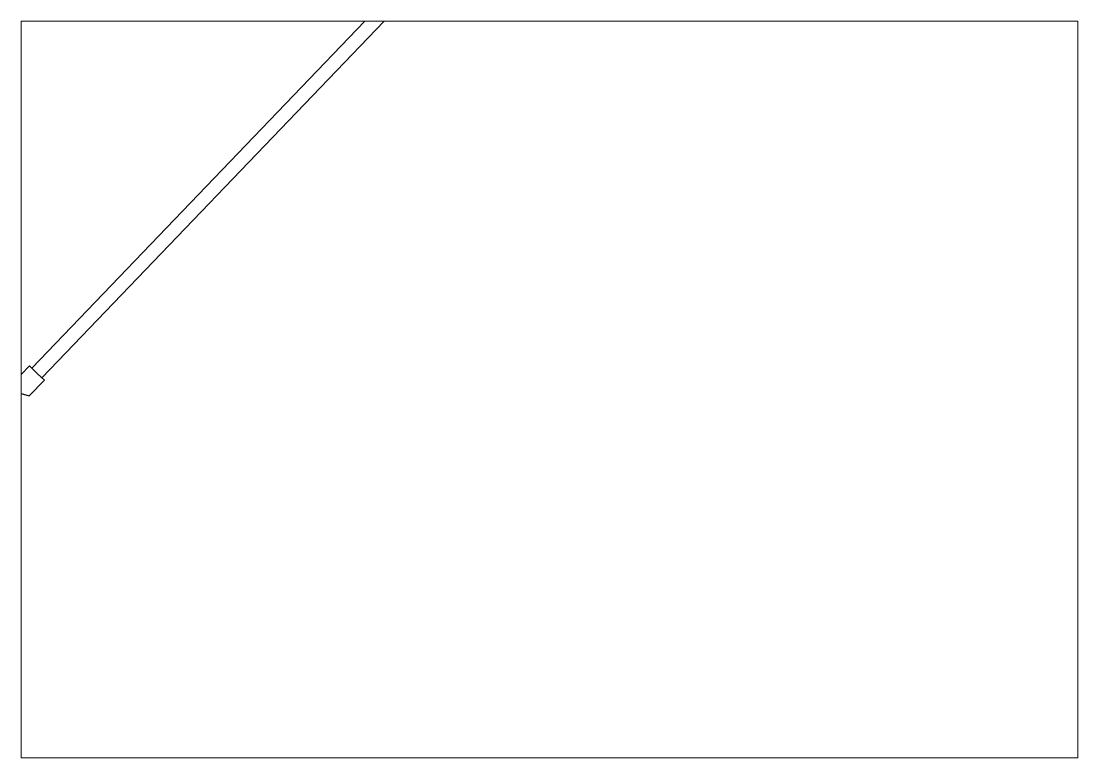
# Paper-space layout 'Layout1' of a CAD drawing. Header units: millimetres. Extents: x 29 to 258, y 20 to 180.
# The model-space entities are those that its viewports show. They can reach past a viewport. Long polylines and large blocks are cut down to what shows.
import ezdxf

# ---------------------------------------------------------------- set-up
doc = ezdxf.new("R2010")
doc.units = ezdxf.units.MM
doc.layers.add('KwikScaf Matrix', color=7, linetype='Continuous')

# ---------------------------------------------------------------- blocks, each defined once
blk = doc.blocks.new('Endon 2D Cross Brace 3.2 Metre D')
at = {"color": 0}
for p, q in [((2409.5, 2596.8), (22, 109.9)), ((2444.4, 2563.3), (56.9, 76.3)), ((13.5, 118), (-39, 63.4)), ((23.8, 108.1), (13.5, 118)), ((39.5, 93.1), (23.8, 108.1)), ((39.5, 93.1), (55.1, 78.1)), ((65.4, 68.2), (55.1, 78.1)), ((-39, 63.4), (-26, 24.9)), ((13, 13.5), (65.4, 68.2)), ((-26, 24.9), (13, 13.5))]:
    blk.add_line(p, q, dxfattribs=at)

msp = doc.modelspace()

# ---------------------------------------------------------------- block references
at = {"layer": 'KwikScaf Matrix'}
msp.add_blockref('Endon 2D Cross Brace 3.2 Metre D', (0, 0), dxfattribs=at)

psp = doc.layouts.get("Layout1")

# ---------------------------------------------------------------- viewports
at = {"layer": '0'}
psp.add_viewport(center=(143.44, 99.94), size=(229.5, 159.9015), view_center_point=(1818.25, 36), view_height=2555.159, dxfattribs=at)

doc.saveas('drawing.dxf')
